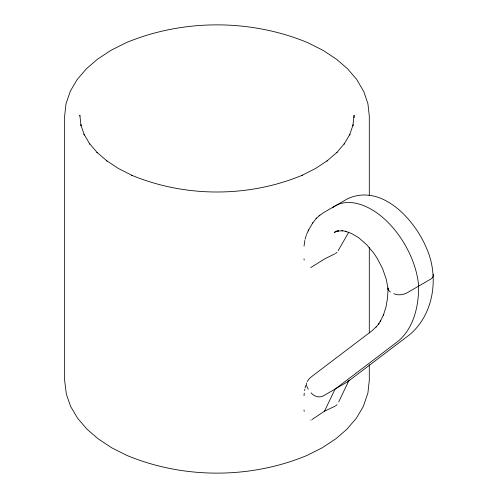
<?xml version="1.0" encoding="UTF-8"?>
<svg xmlns="http://www.w3.org/2000/svg" width="498" height="498" viewBox="0 0 498 498"><rect width="100%" height="100%" fill="white"/><g stroke="black" fill="none" stroke-linecap="round" stroke-linejoin="round"><path stroke-width="0.75" d="M388.129 287.962L387.519 297.935L386.081 306.594L383.448 315.122L383.765 314.257L380.136 321.72L380.621 320.868L378.449 324.167M319.056 215.852L324.061 212.341L347.43 198.845C381.225 183.115 413.913 218.84 425.977 246.927L426.051 247.108C439.404 275.705 434.275 314.518 409.138 335.073L347.592 381.804L323.364 395.879C319.243 398.176 313.808 396.42 311.051 392.798M306.444 383.006L306.706 386.155L308.256 389.162M304.029 395.686L304.241 393.152M304.029 246.124L304.826 240.422M304.589 390.588L304.826 389.312M433.353 275.643L432.488 277.623L431.181 278.843L406.959 292.886C402.969 295.003 397.921 295.526 393.731 293.683M305.069 388.035L305.666 385.539M305.069 239.277L306.382 234.875M306.65 234.197L308.735 229.827M312.059 419.503L324.509 411.161L335.054 389.131L396.595 342.406A128.216 74.028 60 0 0 418.65 286.138A66.863 38.601 60 0 0 371.576 209.49A72.714 41.981 60 0 0 332.365 207.822M338.684 401.961L349.129 380.13M312.327 223.59L316.056 218.634L319.822 215.148M308.094 230.954L312.819 222.731M338.092 250.749L348.812 232.093M307.191 381.593L308.735 379.414M376.046 327.18L379.071 323.389M309.059 379.003L310.727 377.347M376.681 326.383L371.85 330.89L311.101 377.017M347.592 381.804L348.339 381.113M316.056 218.634L316.803 217.937M337.028 252.299L335.428 253.563M337.028 404.75L335.428 406.013M337.165 230.786L334.226 232.398L338.596 230.848L337.594 231.004L342.78 230.835M334.749 253.899L324.509 258.979L310.727 267.613M324.509 411.161L334.749 406.331M310.727 420.057L311.101 419.988M341.858 230.674L346.085 231.402M345.207 231.253L351.426 233.431L358.572 237.633L366.628 244.618L373.942 253.37L377.148 258.219L382.589 268.646L386.299 279.366L388.216 289.923L390.463 292.046M433.136 274.354L433.322 274.989M304.029 258.842L304.172 260.13M304.029 409.96L304.172 411.416M79.917 116.053L79.848 115.243L81.025 125.577L80.832 124.793L84.33 134.964L84.025 134.242L89.808 144.084L89.403 143.449L97.39 152.805L96.911 152.288L106.983 160.991L106.466 160.611L118.474 168.523L132.175 175.458L131.721 175.265C185.505 197.582 248.44 197.582 302.224 175.265L301.769 175.458L315.471 168.523L327.479 160.611L326.962 160.991L337.034 152.288L336.555 152.805L344.541 143.449L344.137 144.084L349.92 134.242L349.608 134.964L353.113 124.793L352.92 125.577L354.097 115.243L354.028 117.609M387.998 288.628L388.029 289.288M369.298 195.341L369.298 116.053L367.929 103.765L363.851 91.719L356.755 79.512L347.523 68.749L336.567 59.287L323.102 50.385L307.882 42.716C250.531 18.918 183.413 18.918 126.062 42.716L110.842 50.385L97.378 59.287L86.422 68.749L77.19 79.512L70.399 90.997L66.016 103.765L64.647 116.053L64.647 380.341L66.34 394.204L70.679 406.542L77.663 418.32L87.106 429.307L98 438.726L111.633 447.752L126.971 455.458C183.75 479.02 250.195 479.02 306.973 455.458L322.312 447.752L335.938 438.726L346.838 429.307L356.282 418.32L363.266 406.542L367.898 393.034L369.298 380.341L369.298 364.797M369.298 247.419L369.298 332.925"/></g></svg>
